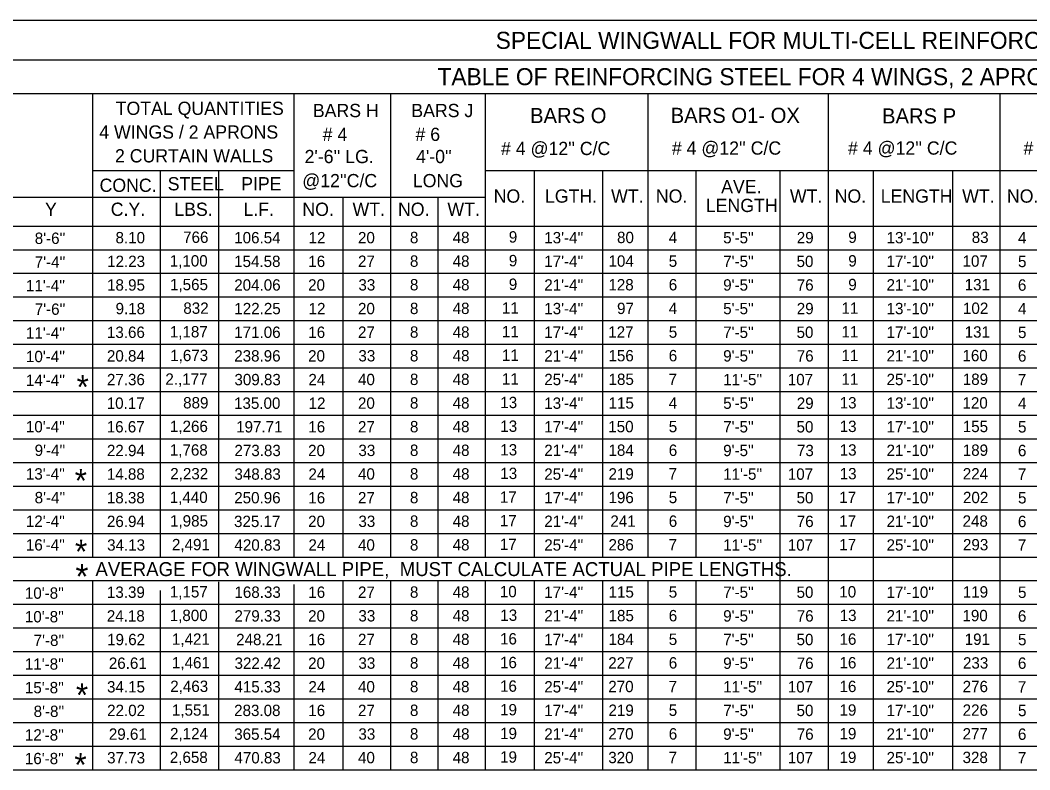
# Model space of a CAD drawing. Extents: x 198546 to 198922, y 46905 to 47208.
# Drawn here: x 198641.5 to 198741.6, y 47047 to 47121.3 of the extents above; entities that cross this region are included whole.
import ezdxf

# ---------------------------------------------------------------- set-up
doc = ezdxf.new("R2010")
doc.units = 0
doc.layers.add('Level 1', color=7, linetype='Continuous')

msp = doc.modelspace()

# ---------------------------------------------------------------- linework, layer by layer
at = {"layer": 'Level 1'}
for p, q in [((198593.13, 47121.33), (198858.38, 47121.33)), ((198593.13, 47117.4), (198858.38, 47117.4)), ((198599.5, 47114.07), (198858.38, 47114.07)), ((198648.63, 47114.07), (198648.63, 47100.92)), ((198668.61, 47114.07), (198668.61, 47100.92)), ((198678.18, 47114.07), (198678.18, 47100.92)), ((198687.59, 47114.07), (198687.59, 47100.92)), ((198703.71, 47114.07), (198703.71, 47100.92)), ((198721.61, 47114.07), (198721.61, 47100.92)), ((198738.66, 47114.07), (198738.66, 47100.92)), ((198648.63, 47106.43), (198668.61, 47106.43)), ((198655.34, 47106.43), (198655.34, 47100.92)), ((198661.13, 47106.43), (198661.13, 47100.92)), ((198687.59, 47106.43), (198889.62, 47106.43)), ((198692.45, 47106.43), (198692.45, 47100.92)), ((198699.24, 47106.43), (198699.24, 47100.92)), ((198708.5, 47106.43), (198708.5, 47100.92)), ((198716.83, 47106.43), (198716.83, 47100.92)), ((198726.09, 47106.43), (198726.09, 47100.92)), ((198733.96, 47106.43), (198733.96, 47100.92)), ((198593.13, 47103.79), (198687.59, 47103.79)), ((198673.47, 47103.79), (198673.47, 47100.92)), ((198682.88, 47103.79), (198682.88, 47100.92)), ((198590.07, 47100.92), (198889.62, 47100.92)), ((198648.63, 47100.92), (198648.63, 47068.11)), ((198655.34, 47100.92), (198655.34, 47068.11)), ((198661.13, 47100.92), (198661.13, 47068.11)), ((198668.61, 47100.92), (198668.61, 47068.11)), ((198673.47, 47100.92), (198673.47, 47068.11)), ((198678.18, 47100.92), (198678.18, 47068.11)), ((198682.88, 47100.92), (198682.88, 47068.11)), ((198687.59, 47100.92), (198687.59, 47068.11)), ((198692.45, 47100.92), (198692.45, 47068.11)), ((198699.24, 47100.92), (198699.24, 47068.11)), ((198703.71, 47100.92), (198703.71, 47068.11)), ((198708.5, 47100.92), (198708.5, 47068.11)), ((198716.83, 47100.92), (198716.83, 47047.02)), ((198721.61, 47100.92), (198721.61, 47047.02)), ((198726.09, 47100.92), (198726.09, 47047.02)), ((198733.96, 47100.92), (198733.96, 47047.02)), ((198738.66, 47100.92), (198738.66, 47047.02)), ((198593.13, 47098.58), (198889.62, 47098.58)), ((198593.13, 47096.24), (198889.62, 47096.24)), ((198593.13, 47093.89), (198889.62, 47093.89)), ((198593.13, 47091.55), (198889.62, 47091.55)), ((198593.13, 47089.2), (198889.62, 47089.2)), ((198593.13, 47086.86), (198889.62, 47086.86)), ((198593.13, 47084.52), (198889.62, 47084.52)), ((198593.13, 47082.17), (198889.62, 47082.17)), ((198593.13, 47079.83), (198889.62, 47079.83)), ((198593.13, 47077.48), (198889.62, 47077.48)), ((198593.13, 47075.14), (198889.62, 47075.14)), ((198593.13, 47072.8), (198889.62, 47072.8)), ((198593.13, 47070.45), (198889.62, 47070.45)), ((198590.07, 47068.11), (198889.62, 47068.11)), ((198590.07, 47065.77), (198889.62, 47065.77)), ((198648.63, 47065.77), (198648.63, 47047.02)), ((198661.13, 47065.66), (198661.13, 47047.02)), ((198668.61, 47065.37), (198668.61, 47047.02)), ((198673.47, 47065.77), (198673.47, 47047.02)), ((198678.18, 47065.77), (198678.18, 47047.02)), ((198682.88, 47065.77), (198682.88, 47047.02)), ((198687.59, 47065.77), (198687.59, 47047.02)), ((198692.45, 47065.77), (198692.45, 47047.02)), ((198699.24, 47065.77), (198699.24, 47047.02)), ((198703.71, 47065.77), (198703.71, 47047.02)), ((198708.5, 47065.77), (198708.5, 47047.02)), ((198655.34, 47064.78), (198655.34, 47047.02)), ((198593.13, 47063.42), (198889.62, 47063.42)), ((198593.13, 47061.08), (198889.62, 47061.08)), ((198593.13, 47058.73), (198889.62, 47058.73)), ((198593.13, 47056.39), (198889.62, 47056.39)), ((198593.13, 47054.05), (198889.62, 47054.05)), ((198593.13, 47051.7), (198889.62, 47051.7)), ((198593.13, 47049.36), (198889.62, 47049.36)), ((198590.07, 47047.02), (198889.62, 47047.02))]:
    msp.add_line(p, q, dxfattribs=at)

# ---------------------------------------------------------------- texts
for s, height, p in [('SPECIAL WINGWALL FOR MULTI-CELL REINFORCED CONCRETE BOXES', 1.6876, (198688.63, 47118.49)), ('TABLE OF REINFORCING STEEL FOR 4 WINGS, 2 APRONS & 2 CURTAIN WALLS', 1.6876, (198682.86, 47114.89)), ('TOTAL QUANTITIES', 1.3126, (198650.93, 47111.94)), ('BARS H', 1.313, (198670.49, 47111.72)), ('BARS J', 1.313, (198680.26, 47111.72)), ('BARS O', 1.5, (198692.04, 47111.13)), ('BARS O1- OX', 1.5001, (198705.99, 47111.15)), ('BARS P', 1.5, (198726.96, 47111.09)), ('4 WINGS / 2 APRONS', 1.3126, (198649.3, 47109.59)), ('# 4', 1.313, (198671.47, 47109.36)), ('# 6', 1.313, (198680.67, 47109.36)), ("# 4 @12'' C/C", 1.3125, (198689.16, 47107.96)), ("# 4 @12'' C/C", 1.3125, (198706.11, 47108)), ("# 4 @12'' C/C", 1.3125, (198723.59, 47108)), ("# 4 @12'' C/C", 1.3125, (198740.99, 47108)), ('2 CURTAIN WALLS', 1.3126, (198650.86, 47107.23)), ("2'-6'' LG.", 1.313, (198669.67, 47107.16)), ("4'-0''", 1.313, (198680.73, 47107.16)), ("@12''C/C", 1.313, (198669.44, 47104.77)), ('LONG', 1.313, (198680.41, 47104.77)), ('CONC.', 1.313, (198649.33, 47104.31)), ('STEEL', 1.313, (198656.09, 47104.46)), ('PIPE', 1.313, (198663.38, 47104.46)), ('AVE.', 1.313, (198711, 47104.18)), ('NO.', 1.313, (198688.43, 47103.24)), ('LGTH.', 1.313, (198693.52, 47103.24)), ('WT.', 1.313, (198700.08, 47103.24)), ('NO.', 1.313, (198704.52, 47103.24)), ('WT.', 1.313, (198717.82, 47103.24)), ('NO.', 1.313, (198722.26, 47103.24)), ('LENGTH', 1.313, (198726.83, 47103.24)), ('WT.', 1.313, (198734.91, 47103.24)), ('NO.', 1.313, (198739.35, 47103.24)), ('Y', 1.31, (198643.92, 47101.93)), ('C.Y.', 1.313, (198650.44, 47101.93)), ('LBS.', 1.313, (198656.74, 47101.93)), ('L.F.', 1.313, (198663.61, 47101.93)), ('NO.', 1.313, (198669.45, 47101.93)), ('WT.', 1.313, (198674.43, 47101.93)), ('NO.', 1.313, (198678.94, 47101.93)), ('WT.', 1.313, (198683.84, 47101.93)), ('LENGTH', 1.313, (198709.48, 47102.31)), ("8'-6''", 1.125, (198642.9, 47099.15)), ('8.10', 1.125, (198650.91, 47099.21)), ('766', 1.125, (198657.62, 47099.25)), ('106.54', 1.125, (198662.69, 47099.21)), ('12', 1.125, (198670.07, 47099.21)), ('20', 1.125, (198674.97, 47099.21)), ('8', 1.13, (198680.12, 47099.22)), ('48', 1.125, (198684.36, 47099.23)), ('9', 1.13, (198689.93, 47099.28)), ("13'-4''", 1.125, (198693.45, 47099.21)), ('80', 1.125, (198700.67, 47099.23)), ('4', 1.13, (198705.8, 47099.23)), ("5'-5''", 1.125, (198711.2, 47099.21)), ('29', 1.125, (198718.5, 47099.21)), ('9', 1.13, (198723.61, 47099.25)), ("13'-10''", 1.125, (198727.41, 47099.21)), ('83', 1.125, (198735.86, 47099.24)), ('4', 1.13, (198740.45, 47099.2)), ('9', 1.13, (198689.93, 47096.93)), ("7'-4''", 1.125, (198642.9, 47096.8)), ('12.23', 1.125, (198650.08, 47096.86)), ('1,100', 1.125, (198656.29, 47096.91)), ('154.58', 1.125, (198662.68, 47096.86)), ('16', 1.125, (198670.04, 47096.86)), ('27', 1.125, (198674.97, 47096.87)), ('8', 1.13, (198680.12, 47096.88)), ('48', 1.125, (198684.36, 47096.88)), ("17'-4''", 1.125, (198693.45, 47096.87)), ('104', 1.125, (198699.82, 47096.89)), ('5', 1.13, (198705.8, 47096.88)), ("7'-5''", 1.125, (198711.2, 47096.86)), ('50', 1.125, (198718.48, 47096.86)), ('9', 1.13, (198723.61, 47096.91)), ("17'-10''", 1.125, (198727.41, 47096.87)), ('107', 1.125, (198734.95, 47096.89)), ('5', 1.13, (198740.45, 47096.85)), ("11'-4''", 1.125, (198642.03, 47094.46)), ('18.95', 1.125, (198650.07, 47094.52)), ('1,565', 1.125, (198656.32, 47094.56)), ('204.06', 1.125, (198662.69, 47094.52)), ('20', 1.125, (198670.02, 47094.52)), ('33', 1.125, (198675.01, 47094.53)), ('8', 1.13, (198680.12, 47094.54)), ('48', 1.125, (198684.36, 47094.54)), ('9', 1.13, (198689.93, 47094.59)), ("21'-4''", 1.125, (198693.45, 47094.52)), ('128', 1.125, (198699.81, 47094.54)), ('6', 1.13, (198705.8, 47094.54)), ("9'-5''", 1.125, (198711.2, 47094.52)), ('76', 1.125, (198718.5, 47094.52)), ('9', 1.13, (198723.61, 47094.56)), ("21'-10''", 1.125, (198727.41, 47094.53)), ('131', 1.125, (198735.16, 47094.55)), ('6', 1.13, (198740.44, 47094.51)), ("7'-6''", 1.125, (198642.9, 47092.12)), ('9.18', 1.125, (198650.92, 47092.18)), ('832', 1.125, (198657.64, 47092.22)), ('122.25', 1.125, (198662.7, 47092.18)), ('12', 1.125, (198670.07, 47092.18)), ('20', 1.125, (198674.97, 47092.18)), ('8', 1.13, (198680.12, 47092.19)), ('48', 1.125, (198684.36, 47092.2)), ('11', 1.125, (198689.25, 47092.24)), ("13'-4''", 1.125, (198693.45, 47092.18)), ('97', 1.125, (198700.67, 47092.2)), ('4', 1.13, (198705.8, 47092.2)), ("5'-5''", 1.125, (198711.2, 47092.18)), ('29', 1.125, (198718.5, 47092.18)), ('11', 1.125, (198722.93, 47092.22)), ("13'-10''", 1.125, (198727.41, 47092.18)), ('102', 1.125, (198734.99, 47092.21)), ('4', 1.13, (198740.45, 47092.17)), ("11'-4''", 1.125, (198642.03, 47089.77)), ('13.66', 1.125, (198650.06, 47089.83)), ('1,187', 1.125, (198656.3, 47089.88)), ('171.06', 1.125, (198662.69, 47089.83)), ('16', 1.125, (198670.04, 47089.83)), ('27', 1.125, (198674.97, 47089.84)), ('8', 1.13, (198680.12, 47089.85)), ('48', 1.125, (198684.36, 47089.85)), ('11', 1.125, (198689.25, 47089.9)), ("17'-4''", 1.125, (198693.45, 47089.84)), ('127', 1.125, (198699.8, 47089.86)), ('5', 1.13, (198705.8, 47089.85)), ("7'-5''", 1.125, (198711.2, 47089.83)), ('50', 1.125, (198718.48, 47089.83)), ('11', 1.125, (198722.93, 47089.88)), ("17'-10''", 1.125, (198727.41, 47089.84)), ('131', 1.125, (198735.16, 47089.86)), ('5', 1.13, (198740.45, 47089.82)), ("10'-4''", 1.125, (198642.03, 47087.43)), ('20.84', 1.125, (198650.06, 47087.49)), ('1,673', 1.125, (198656.34, 47087.53)), ('238.96', 1.125, (198662.69, 47087.49)), ('20', 1.125, (198670.02, 47087.49)), ('33', 1.125, (198675.01, 47087.5)), ('8', 1.13, (198680.12, 47087.5)), ('48', 1.125, (198684.36, 47087.51)), ('11', 1.125, (198689.25, 47087.56)), ("21'-4''", 1.125, (198693.45, 47087.49)), ('156', 1.125, (198699.82, 47087.51)), ('6', 1.13, (198705.8, 47087.51)), ("9'-5''", 1.125, (198711.2, 47087.49)), ('76', 1.125, (198718.5, 47087.49)), ('11', 1.125, (198722.93, 47087.53)), ("21'-10''", 1.125, (198727.41, 47087.5)), ('160', 1.125, (198734.94, 47087.52)), ('6', 1.13, (198740.44, 47087.48)), ("14'-4''", 1.125, (198642.03, 47085.08)), ('*', 2.34, (198647.05, 47083.8)), ('27.36', 1.125, (198650.06, 47085.14)), ('2.,177', 1.125, (198655.86, 47085.19)), ('309.83', 1.125, (198662.71, 47085.14)), ('24', 1.125, (198670.05, 47085.14)), ('40', 1.125, (198674.97, 47085.15)), ('8', 1.13, (198680.12, 47085.16)), ('48', 1.125, (198684.36, 47085.17)), ('11', 1.125, (198689.25, 47085.21)), ("25'-4''", 1.125, (198693.45, 47085.15)), ('185', 1.125, (198699.83, 47085.17)), ('7', 1.13, (198705.78, 47085.16)), ("11'-5''", 1.125, (198711.2, 47085.14)), ('107', 1.125, (198717.61, 47085.14)), ('11', 1.125, (198722.93, 47085.19)), ("25'-10''", 1.125, (198727.41, 47085.15)), ('189', 1.125, (198734.97, 47085.17)), ('7', 1.13, (198740.43, 47085.13)), ('10.17', 1.125, (198650.04, 47082.8)), ('889', 1.125, (198657.62, 47082.84)), ('135.00', 1.125, (198662.67, 47082.8)), ('12', 1.125, (198670.07, 47082.8)), ('20', 1.125, (198674.97, 47082.81)), ('8', 1.13, (198680.12, 47082.82)), ('48', 1.125, (198684.36, 47082.82)), ('13', 1.125, (198689.09, 47082.87)), ("13'-4''", 1.125, (198693.45, 47082.8)), ('115', 1.125, (198699.83, 47082.82)), ('4', 1.13, (198705.8, 47082.82)), ("5'-5''", 1.125, (198711.2, 47082.8)), ('29', 1.125, (198718.5, 47082.8)), ('13', 1.125, (198722.76, 47082.84)), ("13'-10''", 1.125, (198727.41, 47082.81)), ('120', 1.125, (198734.94, 47082.83)), ('4', 1.13, (198740.45, 47082.79)), ("10'-4''", 1.125, (198642.02, 47080.47)), ('16.67', 1.125, (198650.04, 47080.46)), ('1,266', 1.125, (198656.31, 47080.5)), ('197.71', 1.125, (198662.88, 47080.46)), ('16', 1.125, (198670.04, 47080.46)), ('27', 1.125, (198674.97, 47080.46)), ('8', 1.13, (198680.12, 47080.47)), ('48', 1.125, (198684.36, 47080.48)), ('13', 1.125, (198689.09, 47080.52)), ("17'-4''", 1.125, (198693.45, 47080.46)), ('150', 1.125, (198699.8, 47080.48)), ('5', 1.13, (198705.8, 47080.48)), ("7'-5''", 1.125, (198711.2, 47080.46)), ('50', 1.125, (198718.48, 47080.46)), ('13', 1.125, (198722.76, 47080.5)), ("17'-10''", 1.125, (198727.41, 47080.46)), ('155', 1.125, (198734.97, 47080.49)), ('5', 1.13, (198740.45, 47080.45)), ("9'-4''", 1.125, (198642.89, 47078.13)), ('22.94', 1.125, (198650.06, 47078.11)), ('1,768', 1.125, (198656.3, 47078.16)), ('273.83', 1.125, (198662.71, 47078.11)), ('20', 1.125, (198670.02, 47078.11)), ('33', 1.125, (198675.01, 47078.12)), ('8', 1.13, (198680.12, 47078.13)), ('48', 1.125, (198684.36, 47078.13)), ('13', 1.125, (198689.09, 47078.18)), ("21'-4''", 1.125, (198693.45, 47078.12)), ('184', 1.125, (198699.82, 47078.14)), ('6', 1.13, (198705.8, 47078.13)), ("9'-5''", 1.125, (198711.2, 47078.11)), ('73', 1.125, (198718.52, 47078.11)), ('13', 1.125, (198722.76, 47078.16)), ("21'-10''", 1.125, (198727.41, 47078.12)), ('189', 1.125, (198734.97, 47078.14)), ('6', 1.13, (198740.44, 47078.1)), ("13'-4''", 1.125, (198642.02, 47075.79)), ('*', 2.34, (198646.86, 47074.51)), ('14.88', 1.125, (198650.05, 47075.77)), ('2,232', 1.125, (198656.34, 47075.81)), ('348.83', 1.125, (198662.71, 47075.77)), ('24', 1.125, (198670.05, 47075.77)), ('40', 1.125, (198674.97, 47075.78)), ('8', 1.13, (198680.12, 47075.79)), ('48', 1.125, (198684.36, 47075.79)), ('13', 1.125, (198689.09, 47075.84)), ("25'-4''", 1.125, (198693.45, 47075.77)), ('219', 1.125, (198699.82, 47075.79)), ('7', 1.13, (198705.78, 47075.79)), ("11'-5''", 1.125, (198711.2, 47075.77)), ('107', 1.125, (198717.61, 47075.77)), ('13', 1.125, (198722.76, 47075.81)), ("25'-10''", 1.125, (198727.41, 47075.78)), ('224', 1.125, (198734.97, 47075.8)), ('7', 1.13, (198740.43, 47075.76)), ("8'-4''", 1.125, (198642.89, 47073.44)), ('18.38', 1.125, (198650.05, 47073.43)), ('1,440', 1.125, (198656.29, 47073.47)), ('250.96', 1.125, (198662.69, 47073.43)), ('16', 1.125, (198670.04, 47073.42)), ('27', 1.125, (198674.97, 47073.43)), ('8', 1.13, (198680.12, 47073.44)), ('48', 1.125, (198684.36, 47073.45)), ('17', 1.125, (198689.04, 47073.49)), ("17'-4''", 1.125, (198693.45, 47073.43)), ('196', 1.125, (198699.82, 47073.45)), ('5', 1.13, (198705.8, 47073.45)), ("7'-5''", 1.125, (198711.2, 47073.43)), ('50', 1.125, (198718.48, 47073.43)), ('17', 1.125, (198722.72, 47073.47)), ("17'-10''", 1.125, (198727.41, 47073.43)), ('202', 1.125, (198734.99, 47073.45)), ('5', 1.13, (198740.45, 47073.42)), ("12'-4''", 1.125, (198642.02, 47071.1)), ('26.94', 1.125, (198650.06, 47071.08)), ('1,985', 1.125, (198656.32, 47071.13)), ('325.17', 1.125, (198662.67, 47071.08)), ('20', 1.125, (198670.02, 47071.08)), ('33', 1.125, (198675.01, 47071.09)), ('8', 1.13, (198680.12, 47071.1)), ('48', 1.125, (198684.36, 47071.1)), ('17', 1.125, (198689.04, 47071.15)), ("21'-4''", 1.125, (198693.45, 47071.09)), ('241', 1.125, (198700.01, 47071.11)), ('6', 1.13, (198705.8, 47071.1)), ("9'-5''", 1.125, (198711.2, 47071.08)), ('76', 1.125, (198718.5, 47071.08)), ('17', 1.125, (198722.72, 47071.12)), ("21'-10''", 1.125, (198727.41, 47071.09)), ('248', 1.125, (198734.95, 47071.11)), ('6', 1.13, (198740.44, 47071.07)), ("16'-4''", 1.125, (198642.02, 47068.75)), ('*', 2.34, (198646.89, 47067.48)), ('34.13', 1.125, (198650.08, 47068.74)), ('2,491', 1.125, (198656.51, 47068.78)), ('420.83', 1.125, (198662.71, 47068.74)), ('24', 1.125, (198670.05, 47068.74)), ('40', 1.125, (198674.97, 47068.74)), ('8', 1.13, (198680.12, 47068.75)), ('48', 1.125, (198684.36, 47068.76)), ('17', 1.125, (198689.04, 47068.81)), ("25'-4''", 1.125, (198693.45, 47068.74)), ('286', 1.125, (198699.82, 47068.76)), ('7', 1.13, (198705.78, 47068.76)), ("11'-5''", 1.125, (198711.2, 47068.74)), ('107', 1.125, (198717.61, 47068.74)), ('17', 1.125, (198722.72, 47068.78)), ("25'-10''", 1.125, (198727.41, 47068.74)), ('293', 1.125, (198734.99, 47068.77)), ('7', 1.13, (198740.43, 47068.73)), ('*', 2.47, (198646.94, 47064.95)), ('AVERAGE FOR WINGWALL PIPE,  MUST CALCULATE ACTUAL PIPE LENGTHS.', 1.3816, (198648.92, 47066.22)), ("10'-8''", 1.125, (198641.92, 47063.97)), ('13.39', 1.125, (198650.06, 47064.06)), ('1,157', 1.125, (198656.3, 47064.1)), ('168.33', 1.125, (198662.71, 47064.06)), ('16', 1.125, (198670.04, 47064.06)), ('27', 1.125, (198674.97, 47064.06)), ('8', 1.13, (198680.12, 47064.07)), ('48', 1.125, (198684.36, 47064.08)), ('10', 1.125, (198689.04, 47064.12)), ("17'-4''", 1.125, (198693.45, 47064.06)), ('115', 1.125, (198699.83, 47064.08)), ('5', 1.13, (198705.8, 47064.08)), ("7'-5''", 1.125, (198711.2, 47064.06)), ('50', 1.125, (198718.48, 47064.06)), ('10', 1.125, (198722.72, 47064.1)), ("17'-10''", 1.125, (198727.41, 47064.06)), ('119', 1.125, (198734.97, 47064.09)), ('5', 1.13, (198740.45, 47064.05)), ("10'-8''", 1.125, (198641.92, 47061.63)), ('24.18', 1.125, (198650.05, 47061.71)), ('1,800', 1.125, (198656.29, 47061.76)), ('279.33', 1.125, (198662.71, 47061.71)), ('20', 1.125, (198670.02, 47061.71)), ('33', 1.125, (198675.01, 47061.72)), ('8', 1.13, (198680.12, 47061.73)), ('48', 1.125, (198684.36, 47061.73)), ('13', 1.125, (198689.09, 47061.78)), ("21'-4''", 1.125, (198693.45, 47061.72)), ('185', 1.125, (198699.83, 47061.74)), ('6', 1.13, (198705.8, 47061.73)), ("9'-5''", 1.125, (198711.2, 47061.71)), ('76', 1.125, (198718.5, 47061.71)), ('13', 1.125, (198722.76, 47061.76)), ("21'-10''", 1.125, (198727.41, 47061.72)), ('190', 1.125, (198734.94, 47061.74)), ('6', 1.13, (198740.44, 47061.7)), ("7'-8''", 1.125, (198642.79, 47059.29)), ('19.62', 1.125, (198650.08, 47059.37)), ('1,421', 1.125, (198656.51, 47059.41)), ('248.21', 1.125, (198662.88, 47059.37)), ('16', 1.125, (198670.04, 47059.37)), ('27', 1.125, (198674.97, 47059.38)), ('8', 1.13, (198680.12, 47059.39)), ('48', 1.125, (198684.36, 47059.39)), ('16', 1.125, (198689.06, 47059.44)), ("17'-4''", 1.125, (198693.45, 47059.37)), ('184', 1.125, (198699.82, 47059.39)), ('5', 1.13, (198705.8, 47059.39)), ("7'-5''", 1.125, (198711.2, 47059.37)), ('50', 1.125, (198718.48, 47059.37)), ('16', 1.125, (198722.74, 47059.41)), ("17'-10''", 1.125, (198727.41, 47059.38)), ('191', 1.125, (198735.16, 47059.4)), ('5', 1.13, (198740.45, 47059.36)), ("11'-8''", 1.125, (198641.92, 47056.94)), ('26.61', 1.125, (198650.25, 47057.02)), ('1,461', 1.125, (198656.51, 47057.07)), ('322.42', 1.125, (198662.72, 47057.02)), ('20', 1.125, (198670.02, 47057.02)), ('33', 1.125, (198675.01, 47057.03)), ('8', 1.13, (198680.12, 47057.04)), ('48', 1.125, (198684.36, 47057.05)), ('16', 1.125, (198689.06, 47057.09)), ("21'-4''", 1.125, (198693.45, 47057.03)), ('227', 1.125, (198699.8, 47057.05)), ('6', 1.13, (198705.8, 47057.05)), ("9'-5''", 1.125, (198711.2, 47057.02)), ('76', 1.125, (198718.5, 47057.02)), ('16', 1.125, (198722.74, 47057.07)), ("21'-10''", 1.125, (198727.41, 47057.03)), ('233', 1.125, (198734.99, 47057.05)), ('6', 1.13, (198740.44, 47057.02)), ("15'-8''", 1.125, (198641.92, 47054.6)), ('*', 2.34, (198646.98, 47053.26)), ('34.15', 1.125, (198650.07, 47054.68)), ('2,463', 1.125, (198656.34, 47054.73)), ('415.33', 1.125, (198662.71, 47054.68)), ('24', 1.125, (198670.05, 47054.68)), ('40', 1.125, (198674.97, 47054.69)), ('8', 1.13, (198680.12, 47054.7)), ('48', 1.125, (198684.36, 47054.7)), ('16', 1.125, (198689.06, 47054.75)), ("25'-4''", 1.125, (198693.45, 47054.68)), ('270', 1.125, (198699.8, 47054.71)), ('7', 1.13, (198705.78, 47054.7)), ("11'-5''", 1.125, (198711.2, 47054.68)), ('107', 1.125, (198717.61, 47054.68)), ('16', 1.125, (198722.74, 47054.72)), ("25'-10''", 1.125, (198727.41, 47054.69)), ('276', 1.125, (198734.96, 47054.71)), ('7', 1.13, (198740.43, 47054.67)), ("8'-8''", 1.125, (198642.79, 47052.25)), ('22.02', 1.125, (198650.08, 47052.34)), ('1,551', 1.125, (198656.51, 47052.38)), ('283.08', 1.125, (198662.68, 47052.34)), ('16', 1.125, (198670.04, 47052.34)), ('27', 1.125, (198674.97, 47052.34)), ('8', 1.13, (198680.12, 47052.35)), ('48', 1.125, (198684.36, 47052.36)), ('19', 1.125, (198689.07, 47052.41)), ("17'-4''", 1.125, (198693.45, 47052.34)), ('219', 1.125, (198699.82, 47052.36)), ('5', 1.13, (198705.8, 47052.36)), ("7'-5''", 1.125, (198711.2, 47052.34)), ('50', 1.125, (198718.48, 47052.34)), ('19', 1.125, (198722.74, 47052.38)), ("17'-10''", 1.125, (198727.41, 47052.34)), ('226', 1.125, (198734.96, 47052.37)), ('5', 1.13, (198740.45, 47052.33)), ("12'-8''", 1.125, (198641.92, 47049.91)), ('29.61', 1.125, (198650.25, 47049.99)), ('2,124', 1.125, (198656.32, 47050.04)), ('365.54', 1.125, (198662.69, 47049.99)), ('20', 1.125, (198670.02, 47049.99)), ('33', 1.125, (198675.01, 47050)), ('8', 1.13, (198680.12, 47050.01)), ('48', 1.125, (198684.36, 47050.01)), ('19', 1.125, (198689.07, 47050.06)), ("21'-4''", 1.125, (198693.45, 47050)), ('270', 1.125, (198699.8, 47050.02)), ('6', 1.13, (198705.8, 47050.01)), ("9'-5''", 1.125, (198711.2, 47049.99)), ('76', 1.125, (198718.5, 47049.99)), ('19', 1.125, (198722.74, 47050.04)), ("21'-10''", 1.125, (198727.41, 47050)), ('277', 1.125, (198734.95, 47050.02)), ('6', 1.13, (198740.44, 47049.98)), ("16'-8''", 1.125, (198641.92, 47047.57)), ('*', 2.34, (198646.83, 47046.34)), ('37.73', 1.125, (198650.08, 47047.65)), ('2,658', 1.125, (198656.3, 47047.69)), ('470.83', 1.125, (198662.71, 47047.65)), ('24', 1.125, (198670.05, 47047.65)), ('40', 1.125, (198674.97, 47047.66)), ('8', 1.13, (198680.12, 47047.67)), ('48', 1.125, (198684.36, 47047.67)), ('19', 1.125, (198689.07, 47047.72)), ("25'-4''", 1.125, (198693.45, 47047.65)), ('320', 1.125, (198699.8, 47047.67)), ('7', 1.13, (198705.78, 47047.67)), ("11'-5''", 1.125, (198711.2, 47047.65)), ('107', 1.125, (198717.61, 47047.65)), ('19', 1.125, (198722.74, 47047.69)), ("25'-10''", 1.125, (198727.41, 47047.66)), ('328', 1.125, (198734.95, 47047.68)), ('7', 1.13, (198740.43, 47047.64))]:
    msp.add_text(s, height=height, dxfattribs=at).set_placement(p)

doc.saveas('drawing.dxf')
